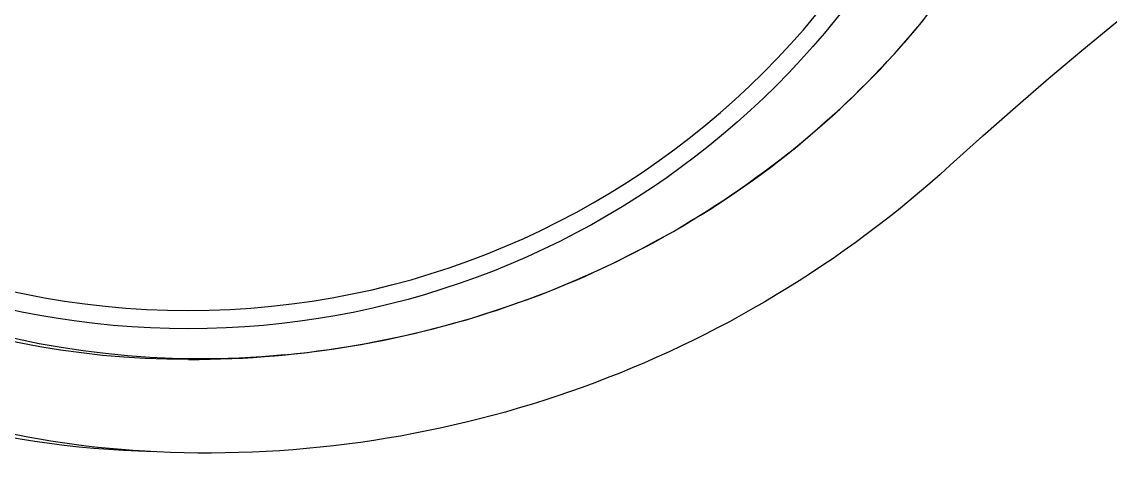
# Model space of a CAD drawing. Header units: millimetres. Extents: x -83618 to -12593, y -3271 to 55593.
# Drawn here: x -14522.22 to -14504.55, y -2854.69 to -2847.49 of the extents above; entities that cross this region are included whole.
import ezdxf

# ---------------------------------------------------------------- set-up
doc = ezdxf.new("R2010")
doc.units = ezdxf.units.MM

# ---------------------------------------------------------------- blocks, each defined once
blk = doc.blocks.new('ALUMINTECHNO-NEW-2AH67-ANKERS$3', base_point=(-108.517044, -515.146592))
at = {"color": 7, "linetype": 'Continuous'}
for p, q in [((-101.552221, -481.92637), (-101.430221, -481.82637)), ((-101.518221, -481.89637), (-101.387221, -481.79637)), ((-101.904221, -482.22637), (-101.648221, -482.00637)), ((-101.673221, -482.02637), (-101.552221, -481.92637)), ((-101.648221, -482.00637), (-101.518221, -481.89637)), ((-101.911221, -482.23637), (-101.792221, -482.12637)), ((-101.792221, -482.12637), (-101.673221, -482.02637)), ((-102.155221, -482.45637), (-102.030221, -482.33637)), ((-102.145221, -482.44637), (-102.028221, -482.33637)), ((-102.030221, -482.33637), (-101.904221, -482.22637)), ((-102.028221, -482.33637), (-101.911221, -482.23637)), ((-102.279221, -482.56637), (-102.155221, -482.45637)), ((-102.260221, -482.55637), (-102.145221, -482.44637)), ((-102.523221, -482.80637), (-102.279221, -482.56637)), ((-102.487221, -482.77637), (-102.374221, -482.66637)), ((-102.374221, -482.66637), (-102.260221, -482.55637)), ((-102.710221, -482.99637), (-102.599221, -482.88637)), ((-102.643221, -482.92637), (-102.523221, -482.80637)), ((-102.599221, -482.88637), (-102.487221, -482.77637)), ((-102.878221, -483.17637), (-102.761221, -483.04637)), ((-102.820221, -483.11637), (-102.710221, -482.99637)), ((-102.761221, -483.04637), (-102.643221, -482.92637)), ((-103.036221, -483.34637), (-102.928221, -483.22637)), ((-102.994221, -483.29637), (-102.878221, -483.17637)), ((-102.928221, -483.22637), (-102.820221, -483.11637)), ((-103.142221, -483.46637), (-103.036221, -483.34637)), ((-103.109221, -483.42637), (-102.994221, -483.29637)), ((-103.444221, -483.81637), (-103.222221, -483.55637)), ((-103.351221, -483.70637), (-103.247221, -483.58637)), ((-103.247221, -483.58637), (-103.142221, -483.46637)), ((-103.222221, -483.55637), (-103.109221, -483.42637)), ((-103.453221, -483.82637), (-103.351221, -483.70637)), ((-103.660221, -484.07637), (-103.444221, -483.81637)), ((-103.654221, -484.07637), (-103.554221, -483.94637)), ((-103.554221, -483.94637), (-103.453221, -483.82637)), ((-103.766221, -484.21637), (-103.660221, -484.07637)), ((-103.753221, -484.19637), (-103.654221, -484.07637)), ((-103.870221, -484.34637), (-103.766221, -484.21637)), ((-103.850221, -484.32637), (-103.753221, -484.19637)), ((-104.041221, -484.58637), (-103.946221, -484.45637)), ((-103.973221, -484.48637), (-103.870221, -484.34637)), ((-103.946221, -484.45637), (-103.850221, -484.32637)), ((-104.174221, -484.76637), (-104.074221, -484.62637)), ((-104.134221, -484.71637), (-104.041221, -484.58637)), ((-104.074221, -484.62637), (-103.973221, -484.48637)), ((-104.272221, -484.90637), (-104.174221, -484.76637)), ((-104.226221, -484.84637), (-104.134221, -484.71637)), ((-104.407221, -485.10637), (-104.317221, -484.97637)), ((-104.369221, -485.04637), (-104.272221, -484.90637)), ((-104.317221, -484.97637), (-104.226221, -484.84637)), ((-104.495221, -485.24637), (-104.407221, -485.10637)), ((-104.464221, -485.19637), (-104.369221, -485.04637)), ((-104.650221, -485.48637), (-104.558221, -485.33637)), ((-104.581221, -485.37637), (-104.495221, -485.24637)), ((-104.558221, -485.33637), (-104.464221, -485.19637)), ((-104.750221, -485.64637), (-104.667221, -485.51637)), ((-104.740221, -485.63637), (-104.650221, -485.48637)), ((-104.667221, -485.51637), (-104.581221, -485.37637)), ((-104.833221, -485.78637), (-104.750221, -485.64637)), ((-104.829221, -485.78637), (-104.740221, -485.63637)), ((-104.916221, -485.92637), (-104.829221, -485.78637)), ((-104.914221, -485.92637), (-104.833221, -485.78637)), ((-105.072221, -486.20637), (-104.994221, -486.06637)), ((-105.001221, -486.08637), (-104.916221, -485.92637)), ((-104.994221, -486.06637), (-104.914221, -485.92637)), ((-105.167221, -486.38637), (-105.085221, -486.23637)), ((-105.149221, -486.34637), (-105.072221, -486.20637)), ((-105.085221, -486.23637), (-105.001221, -486.08637)), ((-105.248221, -486.53637), (-105.167221, -486.38637)), ((-105.224221, -486.49637), (-105.149221, -486.34637)), ((-105.327221, -486.69637), (-105.248221, -486.53637)), ((-105.298221, -486.63637), (-105.224221, -486.49637)), ((-105.404221, -486.84637), (-105.327221, -486.69637)), ((-105.370221, -486.78637), (-105.298221, -486.63637)), ((-105.510221, -487.07637), (-105.441221, -486.92637)), ((-105.479221, -487.00637), (-105.404221, -486.84637)), ((-105.441221, -486.92637), (-105.370221, -486.78637)), ((-105.578221, -487.21637), (-105.510221, -487.07637)), ((-105.553221, -487.16637), (-105.479221, -487.00637)), ((-105.695221, -487.48637), (-105.553221, -487.16637)), ((-105.645221, -487.36637), (-105.578221, -487.21637)), ((-105.763221, -487.64637), (-105.695221, -487.48637)), ((-105.710221, -487.51637), (-105.645221, -487.36637)), ((-105.835221, -487.81637), (-105.773221, -487.66637)), ((-105.830221, -487.80637), (-105.763221, -487.64637)), ((-105.773221, -487.66637), (-105.710221, -487.51637)), ((-105.895221, -487.96637), (-105.830221, -487.80637)), ((-105.895221, -487.96637), (-105.835221, -487.81637)), ((-105.958221, -488.12637), (-105.895221, -487.96637)), ((-105.954221, -488.11637), (-105.895221, -487.96637)), ((-106.019221, -488.29637), (-105.958221, -488.12637)), ((-106.011221, -488.26637), (-105.954221, -488.11637)), ((-106.078221, -488.45637), (-106.019221, -488.29637)), ((-106.067221, -488.42637), (-106.011221, -488.26637)), ((-106.136221, -488.62637), (-106.078221, -488.45637)), ((-106.121221, -488.57637), (-106.067221, -488.42637)), ((-106.192221, -488.78637), (-106.136221, -488.62637)), ((-106.173221, -488.73637), (-106.121221, -488.57637)), ((-106.274221, -489.04637), (-106.224221, -488.88637)), ((-106.246221, -488.95637), (-106.192221, -488.78637)), ((-106.224221, -488.88637), (-106.173221, -488.73637)), ((-106.322221, -489.19637), (-106.274221, -489.04637)), ((-106.298221, -489.11637), (-106.246221, -488.95637)), ((-106.368221, -489.35637), (-106.322221, -489.19637)), ((-106.349221, -489.28637), (-106.298221, -489.11637)), ((-106.412221, -489.50637), (-106.368221, -489.35637)), ((-106.397221, -489.45637), (-106.349221, -489.28637)), ((-106.455221, -489.66637), (-106.412221, -489.50637)), ((-106.444221, -489.62637), (-106.397221, -489.45637)), ((-106.497221, -489.82637), (-106.455221, -489.66637)), ((-106.489221, -489.79637), (-106.444221, -489.62637)), ((-106.575221, -490.14637), (-106.497221, -489.82637)), ((-106.532221, -489.96637), (-106.489221, -489.79637)), ((-106.612221, -490.30637), (-106.573221, -490.13637)), ((-106.573221, -490.13637), (-106.532221, -489.96637)), ((-106.650221, -490.47637), (-106.612221, -490.30637)), ((-106.646221, -490.46637), (-106.611221, -490.30637)), ((-106.611221, -490.30637), (-106.575221, -490.14637)), ((-106.685221, -490.64637), (-106.650221, -490.47637)), ((-106.679221, -490.62637), (-106.646221, -490.46637)), ((-106.719221, -490.82637), (-106.685221, -490.64637)), ((-106.711221, -490.78637), (-106.679221, -490.62637)), ((-106.750221, -490.99637), (-106.719221, -490.82637)), ((-106.741221, -490.94637), (-106.711221, -490.78637)), ((-106.780221, -491.16637), (-106.750221, -490.99637)), ((-106.769221, -491.10637), (-106.741221, -490.94637)), ((-106.808221, -491.34637), (-106.780221, -491.16637)), ((-106.796221, -491.26637), (-106.769221, -491.10637)), ((-106.834221, -491.51637), (-106.808221, -491.34637)), ((-106.821221, -491.42637), (-106.796221, -491.26637)), ((-106.858221, -491.69637), (-106.834221, -491.51637)), ((-106.844221, -491.58637), (-106.821221, -491.42637)), ((-106.880221, -491.86637), (-106.858221, -491.69637)), ((-106.866221, -491.75637), (-106.844221, -491.58637)), ((-106.900221, -492.04637), (-106.880221, -491.86637)), ((-106.886221, -491.91637), (-106.866221, -491.75637)), ((-106.921221, -492.24637), (-106.904221, -492.07637)), ((-106.919221, -492.21637), (-106.900221, -492.04637)), ((-106.904221, -492.07637), (-106.886221, -491.91637)), ((-106.935221, -492.39637), (-106.919221, -492.21637)), ((-106.950221, -492.56637), (-106.935221, -492.39637)), ((-106.962221, -492.74637), (-106.950221, -492.56637)), ((-106.973221, -492.91637), (-106.962221, -492.74637)), ((-106.981221, -493.09637), (-106.973221, -492.91637)), ((-106.988221, -493.27637), (-106.981221, -493.09637)), ((-106.993221, -493.44637), (-106.988221, -493.27637)), ((-106.996221, -493.62637), (-106.993221, -493.44637)), ((-106.997221, -493.79637), (-106.996221, -493.62637))]:
    blk.add_line(p, q, dxfattribs=at)
blk.add_circle((-92.99714, -493.800181), 13.203125, dxfattribs=at)
for centre, radius, start, end in [((-150.876288, -438.492436), 63.688507, 317.606974, 358.101977), ((-92.99714, -493.800181), 13.5, 99.875944, 260.124056), ((-90.628819, -493.492488), 17.888226, 137.606974, 182.617779), ((-92.987442, -493.600245), 14, 174.430974, 269.296046), ((-92.99714, -493.800181), 14, 180, 267.640726), ((-93.014552, -493.601565), 15.5, 182.617779, 272.875028), ((-93, -494), 15.5, 181.35479, 209.926562)]:
    blk.add_arc(centre, radius, start, end, dxfattribs=at)

msp = doc.modelspace()

# ---------------------------------------------------------------- block references
at = {"color": 7, "extrusion": (0, 0, -1), "rotation": 90}
msp.add_blockref('ALUMINTECHNO-NEW-2AH67-ANKERS$3', (14540.86403, -2854.49641), dxfattribs=at)

doc.saveas('drawing.dxf')
